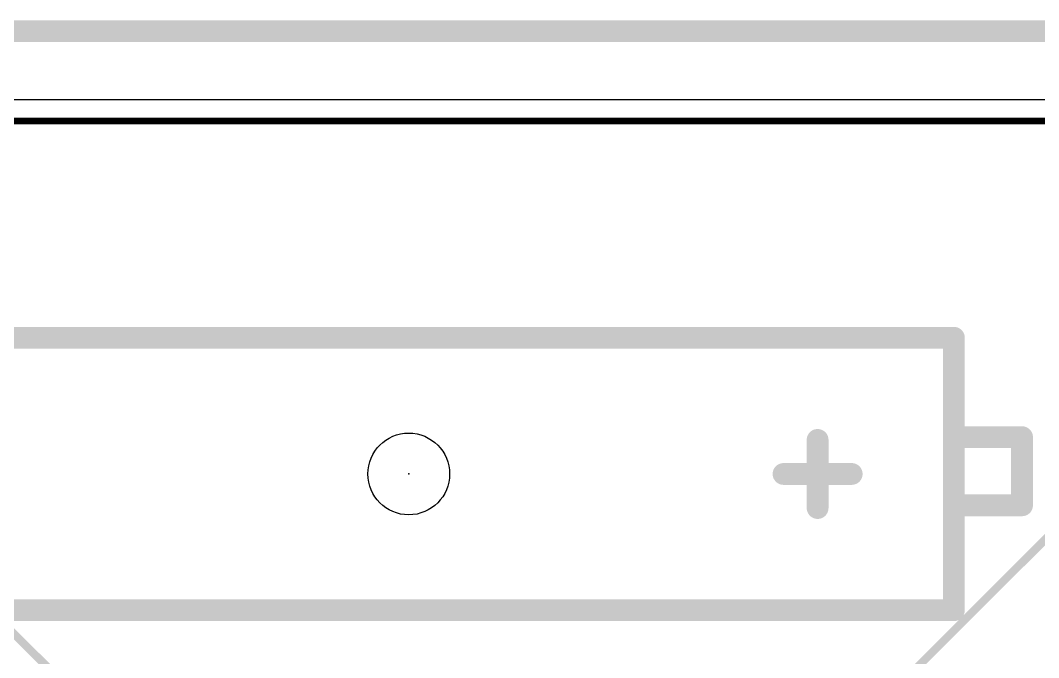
# Model space of a CAD drawing. Extents: x -1.5 to 62.4, y -3.7 to 27.9.
# Drawn here: x 23.24 to 42.22, y 14.99 to 26.87 of the extents above; entities that cross this region are included whole.
import ezdxf

# ---------------------------------------------------------------- set-up
doc = ezdxf.new("R2010")
doc.units = 0
for name, color, linetype in [('1', 22, 'CONTINUOUS'), ('16', 175, 'CONTINUOUS'), ('20', 7, 'CONTINUOUS'), ('21', 253, 'CONTINUOUS'), ('23', 7, 'CONTINUOUS'), ('51', 253, 'CONTINUOUS')]:
    doc.layers.add(name, color=color, linetype=linetype)

msp = doc.modelspace()

# ---------------------------------------------------------------- linework, layer by layer
at = {"layer": '1', "const_width": 0.4064}
msp.add_lwpolyline([(-1.27, 26.67), (62.23, 26.67)], dxfattribs=at)
at = {"layer": '16'}
for points, const_width in [([(62.23, 26.67), (-1.27, 26.67)], 0.4064), ([(27.2796, 11.2776), (13.4112, 25.146)], 0.1524), ([(43.5864, 18.4404), (34.4424, 9.2964)], 0.1524)]:
    msp.add_lwpolyline(points, dxfattribs=dict(at, const_width=const_width))
at = {"layer": '20'}
msp.add_line((61.265, 25.39), (0, 25.39), dxfattribs=at)
msp.add_circle((30.48, 18.415), 0.762, dxfattribs=at)
at = {"layer": '21', "const_width": 0.4064}
for points in [[(40.64, 20.955), (19.05, 20.955)], [(40.64, 19.1008), (40.64, 20.955)], [(38.1, 17.78), (38.1, 19.05)], [(40.64, 17.8308), (40.64, 19.1008)], [(41.91, 19.1008), (40.64, 19.1008)], [(41.91, 17.8308), (41.91, 19.1008)], [(37.465, 18.415), (38.735, 18.415)], [(40.64, 15.875), (40.64, 17.8308)], [(40.64, 17.8308), (41.91, 17.8308)], [(19.05, 15.875), (40.64, 15.875)]]:
    msp.add_lwpolyline(points, dxfattribs=at)
at = {"layer": '21', "const_width": 0.2032}
for points in [[(40.7416, 20.955, 1), (40.5384, 20.955)], [(40.64, 20.8534, 1), (40.64, 21.0566)], [(38.2016, 19.05, 1), (37.9984, 19.05)], [(40.7416, 19.1008, 1), (40.5384, 19.1008)], [(40.64, 19.2024, 1), (40.64, 18.9992)], [(40.5384, 19.1008, 1), (40.7416, 19.1008)], [(42.0116, 19.1008, 1), (41.8084, 19.1008)], [(41.91, 18.9992, 1), (41.91, 19.2024)], [(37.465, 18.5166, 1), (37.465, 18.3134)], [(38.735, 18.3134, 1), (38.735, 18.5166)], [(40.7416, 17.8308, 1), (40.5384, 17.8308)], [(40.64, 17.9324, 1), (40.64, 17.7292)], [(41.91, 17.7292, 1), (41.91, 17.9324)], [(37.9984, 17.78, 1), (38.2016, 17.78)], [(40.5384, 17.8308, 1), (40.7416, 17.8308)], [(41.8084, 17.8308, 1), (42.0116, 17.8308)], [(40.5384, 15.875, 1), (40.7416, 15.875)], [(40.64, 15.7734, 1), (40.64, 15.9766)]]:
    msp.add_lwpolyline(points, format="xyb", dxfattribs=at)
at = {"layer": '23'}
msp.add_point((30.48, 18.415), dxfattribs=at)
at = {"layer": '51', "const_width": 0.127}
msp.add_lwpolyline([(46.305, 24.995), (14.655, 24.995)], dxfattribs=at)

doc.saveas('drawing.dxf')
